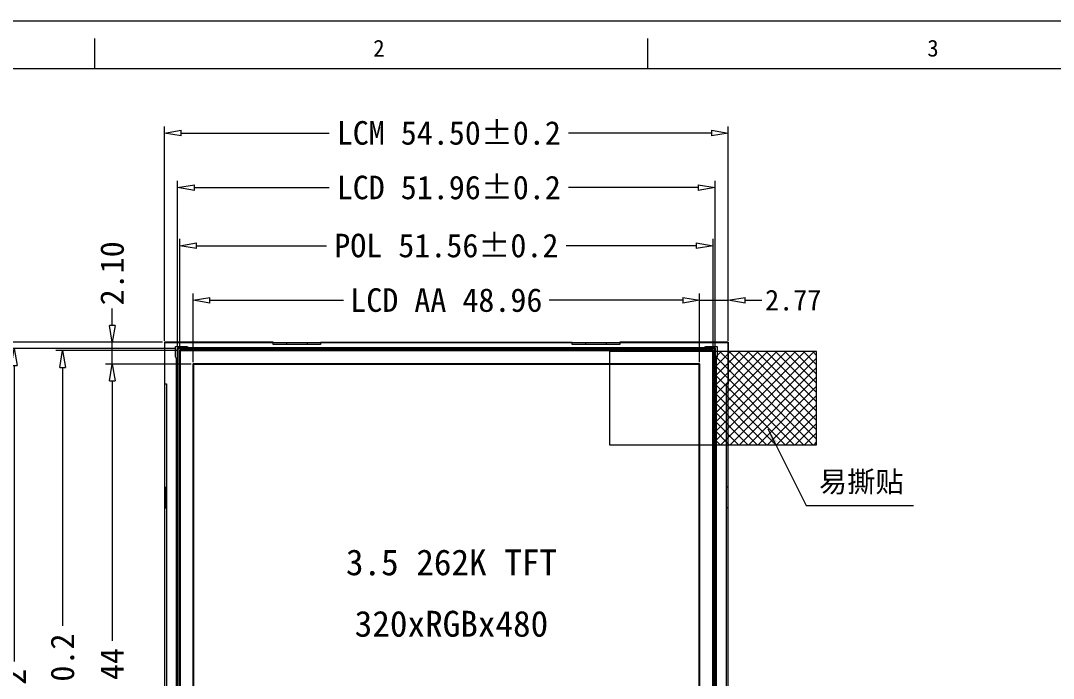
# Model space of a CAD drawing. Header units: millimetres. Extents: x 3591 to 3921, y -16490 to -16261.
# Drawn here: x 3641.6 to 3741.4, y -16324.6 to -16261.1 of the extents above; entities that cross this region are included whole.
import ezdxf

# ---------------------------------------------------------------- set-up
doc = ezdxf.new("R2010")
doc.units = ezdxf.units.MM
doc.header["$PDMODE"] = 35
doc.layers.get('0').update_dxf_attribs({"lineweight": 20})
doc.layers.add('DIM（标注）', color=3, linetype='Continuous', lineweight=9)
for name, color, linetype in [('HVGA_35_1_new_view_1_BL3', 7, 'Continuous'), ('LAYOUT.drawing', 7, 'Continuous'), ('OUTLINE.drawing', 202, 'Continuous')]:
    doc.layers.add(name, color=color, linetype=linetype)
doc.styles.add('ROMANS', font='ROMANS.shx')
doc.styles.add('宋', font='SimSun.ttf', dxfattribs={"height": 2})
doc.styles.add('宋体', font='SimSun.ttf')
doc.dimstyles.new('DIM', dxfattribs={"dimtxt": 2, "dimasz": 1.5, "dimexe": 0.5, "dimexo": 0.5, "dimgap": 0.5, "dimtad": 0, "dimzin": 9, "dimdsep": 46, "dimtxsty": 'ROMANS', "dimcen": 0, "dimclrd": 3, "dimclre": 3, "dimclrt": 2, "dimadec": 0, "dimazin": 0, "dimtp": 0.01, "dimtm": 0.01, "dimtfac": 0.8, "dimtmove": 0, "dimatfit": 3, "dimfxl": 1, "dimtolj": 1, "dimlwd": 18, "dimlwe": 18, "dimarcsym": 0})
doc.dimstyles.new('标准', dxfattribs={"dimscale": 0.65, "dimtxt": 2.5, "dimasz": 2.5, "dimexe": 1, "dimexo": 0.3, "dimgap": 0.5, "dimtad": 0, "dimzin": 1, "dimdsep": 46, "dimtxsty": '宋体', "dimblk": 'CLOSEDBLANK', "dimcen": 0, "dimclrd": 5, "dimclre": 5, "dimclrt": 7, "dimadec": 0, "dimazin": 0, "dimtfac": 1, "dimtmove": 0, "dimatfit": 3, "dimldrblk": 'CLOSEDBLANK', "dimfxl": 1, "dimlwd": 0, "dimlwe": 0, "dimarcsym": 0})

# ---------------------------------------------------------------- blocks, each defined once
blk = doc.blocks.new('zw$1101')
at = {"layer": 'LAYOUT.drawing', "color": 4}
for points in [[(-25.98, -42), (25.98, -42), (25.98, 38.22), (-25.98, 38.22), (-25.98, -42)], [(-25.98, -38.72), (25.98, -38.72), (25.98, 38.22), (-25.98, 38.22), (-25.98, -38.72)]]:
    blk.add_lwpolyline(points, close=True, dxfattribs=at)
at = {"layer": 'LAYOUT.drawing', "color": 6}
blk.add_lwpolyline([(-25.78, -38.32), (25.78, -38.32), (25.78, 38.02), (-25.78, 38.02)], close=True, dxfattribs=at)
at = {"layer": 'OUTLINE.drawing', "color": 4}
blk.add_lwpolyline([(-24.48, -36.72), (24.48, -36.72), (24.48, 36.72), (-24.48, 36.72), (-24.48, -36.72)], close=True, dxfattribs=at)
at = {"layer": 'LAYOUT.drawing', "color": 4, "style": '宋'}
for s, p in [('3.5 262K TFT', (-9.71113, 16.31288)), ('320xRGBx480', (-8.86141, 10.37994))]:
    blk.add_text(s, height=2.5, dxfattribs=at).set_placement(p)
blk = doc.blocks.new('_ClosedBlank')
at = {"color": 0, "linetype": 'ByBlock', "lineweight": -2}
for p, q in [((-1, 0.167), (0, 0)), ((-1, 0.167), (-1, -0.167)), ((0, 0), (-1, -0.167))]:
    blk.add_line(p, q, dxfattribs=at)
blk = doc.blocks.new('*D53')
at = {"color": 3, "lineweight": 0, "transparency": 16777216}
for p, q in [((3655.477, -16292.002), (3655.477, -16271.285)), ((3657.102, -16271.935), (3671.398, -16271.935)), ((3708.349, -16271.935), (3694.519, -16271.935)), ((3709.974, -16292.002), (3709.974, -16271.285))]:
    blk.add_line(p, q, dxfattribs=at)
at = {"layer": 'Defpoints', "color": 0, "transparency": 16777216}
for p in [(3709.974, -16271.935), (3655.477, -16292.197), (3709.974, -16292.197)]:
    blk.add_point(p, dxfattribs=at)
at = {"color": 3, "lineweight": 0, "transparency": 16777216, "xscale": 1.625, "yscale": 1.625, "zscale": 1.625, "rotation": 180}
blk.add_blockref('_ClosedBlank', (3655.477, -16271.935), dxfattribs=at)
at = {"color": 3, "lineweight": 0, "transparency": 16777216, "xscale": 1.625, "yscale": 1.625, "zscale": 1.625}
blk.add_blockref('_ClosedBlank', (3709.974, -16271.935), dxfattribs=at)
at = {"color": 7, "transparency": 16777216, "insert": (3682.959, -16271.935), "char_height": 2.275, "attachment_point": 5, "style": '宋体'}
blk.add_mtext('LCM 54.50%%P0.2', dxfattribs=at)
blk = doc.blocks.new('*D54')
at = {"color": 3, "lineweight": 0, "transparency": 16777216}
for p, q in [((3658.244, -16294.052), (3658.244, -16287.435)), ((3707.204, -16294.052), (3707.204, -16287.435)), ((3659.869, -16288.085), (3672.772, -16288.085)), ((3705.579, -16288.085), (3692.677, -16288.085))]:
    blk.add_line(p, q, dxfattribs=at)
at = {"layer": 'Defpoints', "color": 0, "transparency": 16777216}
for p in [(3707.204, -16288.085), (3658.244, -16294.247), (3707.204, -16294.247)]:
    blk.add_point(p, dxfattribs=at)
at = {"color": 3, "lineweight": 0, "transparency": 16777216, "xscale": 1.625, "yscale": 1.625, "zscale": 1.625, "rotation": 180}
blk.add_blockref('_ClosedBlank', (3658.244, -16288.085), dxfattribs=at)
at = {"color": 3, "lineweight": 0, "transparency": 16777216, "xscale": 1.625, "yscale": 1.625, "zscale": 1.625}
blk.add_blockref('_ClosedBlank', (3707.204, -16288.085), dxfattribs=at)
at = {"color": 7, "transparency": 16777216, "insert": (3682.724, -16288.085), "char_height": 2.275, "attachment_point": 5, "style": '宋体'}
blk.add_mtext('LCD AA 48.96', dxfattribs=at)
blk = doc.blocks.new('*D55')
at = {"color": 3, "lineweight": 0, "transparency": 16777216}
for p, q in [((3656.744, -16292.552), (3656.744, -16276.558)), ((3708.704, -16292.552), (3708.704, -16276.558)), ((3658.369, -16277.208), (3671.398, -16277.208)), ((3707.079, -16277.208), (3694.519, -16277.208))]:
    blk.add_line(p, q, dxfattribs=at)
at = {"layer": 'Defpoints', "color": 0, "transparency": 16777216}
for p in [(3708.704, -16277.208), (3656.744, -16292.747), (3708.704, -16292.747)]:
    blk.add_point(p, dxfattribs=at)
at = {"color": 3, "lineweight": 0, "transparency": 16777216, "xscale": 1.625, "yscale": 1.625, "zscale": 1.625, "rotation": 180}
blk.add_blockref('_ClosedBlank', (3656.744, -16277.208), dxfattribs=at)
at = {"color": 3, "lineweight": 0, "transparency": 16777216, "xscale": 1.625, "yscale": 1.625, "zscale": 1.625}
blk.add_blockref('_ClosedBlank', (3708.704, -16277.208), dxfattribs=at)
at = {"color": 7, "transparency": 16777216, "insert": (3682.959, -16277.208), "char_height": 2.275, "attachment_point": 5, "style": '宋体'}
blk.add_mtext('LCD 51.96%%P0.2', dxfattribs=at)
blk = doc.blocks.new('*D56')
at = {"color": 3, "lineweight": 0, "transparency": 16777216}
for p, q in [((3656.549, -16292.747), (3640.308, -16292.747)), ((3640.958, -16294.372), (3640.958, -16322.971)), ((3640.958, -16371.342), (3640.958, -16346.092)), ((3656.549, -16372.967), (3640.308, -16372.967))]:
    blk.add_line(p, q, dxfattribs=at)
at = {"layer": 'Defpoints', "color": 0, "transparency": 16777216}
for p in [(3656.744, -16292.747), (3640.958, -16372.967), (3656.744, -16372.967)]:
    blk.add_point(p, dxfattribs=at)
at = {"color": 3, "lineweight": 0, "transparency": 16777216, "xscale": 1.625, "yscale": 1.625, "zscale": 1.625}
for p, rotation in [((3640.958, -16292.747), 90), ((3640.958, -16372.967), 270)]:
    blk.add_blockref('_ClosedBlank', p, dxfattribs=dict(at, rotation=rotation))
at = {"color": 7, "transparency": 16777216, "insert": (3640.958, -16334.531), "char_height": 2.275, "attachment_point": 5, "rotation": 90, "style": '宋体'}
blk.add_mtext('LCD 80.22%%P0.2', dxfattribs=at)
blk = doc.blocks.new('*D57')
at = {"color": 3, "lineweight": 0, "transparency": 16777216}
for p, q in [((3658.049, -16294.247), (3649.774, -16294.247)), ((3650.424, -16295.872), (3650.424, -16320.989)), ((3650.424, -16366.062), (3650.424, -16340.945)), ((3658.049, -16367.687), (3649.774, -16367.687))]:
    blk.add_line(p, q, dxfattribs=at)
at = {"layer": 'Defpoints', "color": 0, "transparency": 16777216}
for p in [(3650.424, -16294.247), (3658.244, -16294.247), (3658.244, -16367.687)]:
    blk.add_point(p, dxfattribs=at)
at = {"color": 3, "lineweight": 0, "transparency": 16777216, "xscale": 1.625, "yscale": 1.625, "zscale": 1.625}
for p, rotation in [((3650.424, -16294.247), 90), ((3650.424, -16367.687), 270)]:
    blk.add_blockref('_ClosedBlank', p, dxfattribs=dict(at, rotation=rotation))
at = {"color": 7, "transparency": 16777216, "insert": (3650.424, -16330.967), "char_height": 2.275, "attachment_point": 5, "rotation": 90, "style": '宋体'}
blk.add_mtext('LCD AA 73.44', dxfattribs=at)
blk = doc.blocks.new('*D58')
at = {"color": 3, "lineweight": 0, "transparency": 16777216}
for p, q in [((3707.204, -16294.052), (3707.204, -16287.435)), ((3709.974, -16292.002), (3709.974, -16287.435)), ((3705.579, -16288.085), (3703.954, -16288.085)), ((3707.204, -16288.085), (3709.974, -16288.085)), ((3711.599, -16288.085), (3713.224, -16288.085))]:
    blk.add_line(p, q, dxfattribs=at)
at = {"layer": 'Defpoints', "color": 0, "transparency": 16777216}
for p in [(3709.974, -16288.085), (3709.974, -16292.197), (3707.204, -16294.247)]:
    blk.add_point(p, dxfattribs=at)
at = {"color": 3, "lineweight": 0, "transparency": 16777216, "xscale": 1.625, "yscale": 1.625, "zscale": 1.625}
blk.add_blockref('_ClosedBlank', (3707.204, -16288.085), dxfattribs=at)
at = {"color": 3, "lineweight": 0, "transparency": 16777216, "xscale": 1.625, "yscale": 1.625, "zscale": 1.625, "rotation": 180}
blk.add_blockref('_ClosedBlank', (3709.974, -16288.085), dxfattribs=at)
at = {"color": 7, "transparency": 16777216, "insert": (3716.253, -16288.085), "char_height": 1.43, "attachment_point": 5, "style": '宋体'}
blk.add_mtext('{\\H1.398601x;2.77}', dxfattribs=at)
blk = doc.blocks.new('*D59')
at = {"color": 3, "lineweight": 0, "transparency": 16777216}
for p, q in [((3650.424, -16290.522), (3650.424, -16288.897)), ((3655.278, -16292.147), (3649.774, -16292.147)), ((3650.424, -16294.247), (3650.424, -16292.147)), ((3658.049, -16294.247), (3649.774, -16294.247)), ((3650.424, -16295.872), (3650.424, -16297.497))]:
    blk.add_line(p, q, dxfattribs=at)
at = {"layer": 'Defpoints', "color": 0, "transparency": 16777216}
for p in [(3650.424, -16292.147), (3655.473, -16292.147), (3658.244, -16294.247)]:
    blk.add_point(p, dxfattribs=at)
at = {"color": 3, "lineweight": 0, "transparency": 16777216, "xscale": 1.625, "yscale": 1.625, "zscale": 1.625}
for p, rotation in [((3650.424, -16292.147), 270), ((3650.424, -16294.247), 90)]:
    blk.add_blockref('_ClosedBlank', p, dxfattribs=dict(at, rotation=rotation))
at = {"color": 7, "transparency": 16777216, "insert": (3650.424, -16285.483), "char_height": 2.275, "attachment_point": 5, "rotation": 90, "style": '宋体'}
blk.add_mtext('2.10', dxfattribs=at)
blk = doc.blocks.new('*D60')
at = {"color": 3, "lineweight": 0, "transparency": 16777216}
for p, q in [((3656.749, -16292.947), (3644.973, -16292.947)), ((3645.623, -16294.572), (3645.623, -16319.544)), ((3645.623, -16367.662), (3645.623, -16342.69)), ((3656.749, -16369.287), (3644.973, -16369.287))]:
    blk.add_line(p, q, dxfattribs=at)
at = {"layer": 'Defpoints', "color": 0, "transparency": 16777216}
for p in [(3645.623, -16292.947), (3656.944, -16292.947), (3656.944, -16369.287)]:
    blk.add_point(p, dxfattribs=at)
at = {"color": 3, "lineweight": 0, "transparency": 16777216, "xscale": 1.625, "yscale": 1.625, "zscale": 1.625}
for p, rotation in [((3645.623, -16292.947), 90), ((3645.623, -16369.287), 270)]:
    blk.add_blockref('_ClosedBlank', p, dxfattribs=dict(at, rotation=rotation))
at = {"color": 7, "transparency": 16777216, "insert": (3645.623, -16331.117), "char_height": 2.275, "attachment_point": 5, "rotation": 90, "style": '宋体'}
blk.add_mtext('POL 76.34±0.2', dxfattribs=at)
blk = doc.blocks.new('*D61')
at = {"color": 3, "lineweight": 0, "transparency": 16777216}
for p, q in [((3656.944, -16292.752), (3656.944, -16282.167)), ((3658.569, -16282.817), (3671.152, -16282.817)), ((3706.879, -16282.817), (3694.297, -16282.817)), ((3708.504, -16292.752), (3708.504, -16282.167))]:
    blk.add_line(p, q, dxfattribs=at)
at = {"layer": 'Defpoints', "color": 0, "transparency": 16777216}
for p in [(3708.504, -16282.817), (3656.944, -16292.947), (3708.504, -16292.947)]:
    blk.add_point(p, dxfattribs=at)
at = {"color": 3, "lineweight": 0, "transparency": 16777216, "xscale": 1.625, "yscale": 1.625, "zscale": 1.625, "rotation": 180}
blk.add_blockref('_ClosedBlank', (3656.944, -16282.817), dxfattribs=at)
at = {"color": 3, "lineweight": 0, "transparency": 16777216, "xscale": 1.625, "yscale": 1.625, "zscale": 1.625}
blk.add_blockref('_ClosedBlank', (3708.504, -16282.817), dxfattribs=at)
at = {"color": 7, "transparency": 16777216, "insert": (3682.724, -16282.817), "char_height": 2.275, "attachment_point": 5, "style": '宋体'}
blk.add_mtext('POL 51.56±0.2', dxfattribs=at)
blk = doc.blocks.new('*D62')
at = {"color": 3, "lineweight": 0, "transparency": 16777216}
for p, q in [((3655.282, -16292.147), (3635.437, -16292.147)), ((3636.087, -16293.772), (3636.087, -16321.279)), ((3636.087, -16373.572), (3636.087, -16346.064)), ((3655.282, -16375.197), (3635.437, -16375.197))]:
    blk.add_line(p, q, dxfattribs=at)
at = {"layer": 'Defpoints', "color": 0, "transparency": 16777216}
for p in [(3636.087, -16292.147), (3655.477, -16292.147), (3655.477, -16375.197)]:
    blk.add_point(p, dxfattribs=at)
at = {"color": 3, "lineweight": 0, "transparency": 16777216, "xscale": 1.625, "yscale": 1.625, "zscale": 1.625}
for p, rotation in [((3636.087, -16292.147), 90), ((3636.087, -16375.197), 270)]:
    blk.add_blockref('_ClosedBlank', p, dxfattribs=dict(at, rotation=rotation))
at = {"color": 7, "transparency": 16777216, "insert": (3636.087, -16333.672), "char_height": 2.275, "attachment_point": 5, "rotation": 90, "style": '宋体'}
blk.add_mtext('LCM 83.05%%P0.20', dxfattribs=at)

msp = doc.modelspace()

# ---------------------------------------------------------------- hatches: boundary and pattern name
at = {"layer": 'DIM（标注）', "lineweight": 0}
h = msp.add_hatch(dxfattribs=at)
h.set_pattern_fill('ANSI37', color=1, scale=0.2)
h.set_pattern_definition([(45, (3532.3093, -15570.19504), (-0.4490128, 0.4490128), []), (135, (3532.3093, -15570.19504), (-0.4490128, -0.4490128), [])])
h.paths.add_polyline_path([(3708.509, -16293.041), (3708.509, -16302.041), (3718.509, -16302.041), (3718.509, -16293.041)])

# ---------------------------------------------------------------- linework, layer by layer
at = {"color": 7, "linetype": 'Continuous'}
msp.add_line((3590.669, -16261.076), (3920.586, -16261.076), dxfattribs=at)
at = {"linetype": 'Continuous'}
for p, q in [((3648.746, -16265.706), (3648.746, -16262.812)), ((3702.192, -16265.706), (3702.192, -16262.812)), ((3595.299, -16265.706), (3915.955, -16265.706))]:
    msp.add_line(p, q, dxfattribs=at)
at = {"color": 4}
for p, q in [((3709.977, -16292.197), (3655.477, -16292.197)), ((3655.477, -16292.197), (3655.477, -16373.717)), ((3709.974, -16373.717), (3709.977, -16292.197))]:
    msp.add_line(p, q, dxfattribs=at)
for p, q in [((3669.27, -16292.197), (3667.27, -16292.197)), ((3667.27, -16292.197), (3667.27, -16292.347)), ((3669.27, -16292.197), (3669.27, -16292.347)), ((3670.57, -16292.147), (3694.879, -16292.147)), ((3670.57, -16292.147), (3670.57, -16292.347)), ((3698.179, -16292.197), (3696.179, -16292.197)), ((3696.179, -16292.197), (3696.179, -16292.347)), ((3698.179, -16292.197), (3698.179, -16292.347)), ((3699.479, -16292.147), (3699.479, -16292.347)), ((3709.974, -16292.147), (3709.974, -16296.147)), ((3709.774, -16296.147), (3709.974, -16296.147)), ((3709.774, -16296.147), (3709.774, -16373.717)), ((3655.527, -16306.147), (3655.527, -16308.147)), ((3655.527, -16306.147), (3655.677, -16306.147)), ((3709.924, -16306.147), (3709.774, -16306.147)), ((3709.924, -16306.147), (3709.924, -16308.147)), ((3655.527, -16308.147), (3655.677, -16308.147)), ((3709.924, -16308.147), (3709.774, -16308.147))]:
    msp.add_line(p, q)
at = {"layer": 'DIM（标注）', "color": 1, "lineweight": 0}
msp.add_lwpolyline([(3698.509, -16302.041), (3718.509, -16302.041), (3718.509, -16293.041), (3698.509, -16293.041)], close=True, dxfattribs=at)
at = {"layer": 'HVGA_35_1_new_view_1_BL3', "color": 7, "linetype": 'Continuous', "lineweight": 0}
for p, q in [((3665.97, -16292.147), (3655.477, -16292.147)), ((3655.477, -16292.147), (3655.477, -16296.147)), ((3656.544, -16293.547), (3656.544, -16292.547)), ((3656.544, -16292.547), (3657.644, -16292.547)), ((3657.644, -16292.547), (3657.844, -16292.647)), ((3657.844, -16292.647), (3707.604, -16292.647)), ((3665.97, -16292.347), (3665.97, -16292.147)), ((3670.57, -16292.347), (3665.97, -16292.347)), ((3694.879, -16292.347), (3694.879, -16292.147)), ((3699.479, -16292.347), (3694.879, -16292.347)), ((3709.974, -16292.147), (3699.479, -16292.147)), ((3707.604, -16292.647), (3707.804, -16292.547)), ((3707.804, -16292.547), (3708.904, -16292.547)), ((3708.904, -16292.547), (3708.904, -16293.547)), ((3656.644, -16293.747), (3656.544, -16293.547)), ((3656.644, -16371.919), (3656.644, -16293.747)), ((3708.904, -16293.547), (3708.804, -16293.747)), ((3708.804, -16293.747), (3708.804, -16371.919)), ((3655.477, -16296.147), (3655.677, -16296.147)), ((3655.677, -16296.147), (3655.677, -16373.717))]:
    msp.add_line(p, q, dxfattribs=at)

# ---------------------------------------------------------------- block references
msp.add_blockref('zw$1101', (3682.724, -16330.967))

# ---------------------------------------------------------------- texts
at = {"color": 4, "linetype": 'Continuous', "style": '宋体'}
for s, p in [('2', (3675.657, -16264.548)), ('3', (3729.211, -16264.543))]:
    msp.add_text(s, height=1.621, dxfattribs=at).set_placement(p)
at = {"insert": (3718.738, -16304.617), "char_height": 2, "width": 16.72368, "attachment_point": 1, "style": '宋体'}
msp.add_mtext('易撕贴', dxfattribs=at)

# ---------------------------------------------------------------- dimensions: what is measured, and where the dimension line sits
at = {"color": 30}
for base, p1, p2, text, picture, middle in [((3709.974, -16271.935), (3655.477, -16292.197), (3709.974, -16292.197), 'LCM <>%%P0.2', '*D53', (3682.959, -16271.935)), ((3708.704, -16277.208), (3656.744, -16292.747), (3708.704, -16292.747), 'LCD <>%%P0.2', '*D55', (3682.959, -16277.208))]:
    dim = msp.add_linear_dim(base=base, p1=p1, p2=p2, text=text, dimstyle='标准', override={"dimtxt": 3.5, "dimzin": 0, "dimblk": 'ClosedBlank', "dimclrd": 3, "dimclre": 3, "dimfxl": 0.5}, dxfattribs=at)
    dim.commit()
    dim.dimension.update_dxf_attribs({"geometry": picture, "text_midpoint": middle, "dimtype": 160})
for base, p1, p2, text, override, picture, middle in [((3708.504, -16282.817), (3656.944, -16292.947), (3708.504, -16292.947), 'POL <>±0.2', {"dimtxt": 3.5, "dimzin": 0, "dimblk": 'ClosedBlank', "dimclrd": 3, "dimclre": 3, "dimfxl": 0.5}, '*D61', (3682.724, -16282.817)), ((3707.204, -16288.085), (3658.244, -16294.247), (3707.204, -16294.247), 'LCD AA <>', {"dimtxt": 3.5, "dimzin": 0, "dimblk": 'ClosedBlank', "dimclrd": 3, "dimclre": 3, "dimfxl": 0.5}, '*D54', (3682.724, -16288.085)), ((3709.974, -16288.085), (3707.204, -16294.247), (3709.974, -16292.197), '{\\H1.398601x;<>}', {"dimtxt": 2.2, "dimzin": 0, "dimtxsty": '宋体', "dimblk": 'ClosedBlank', "dimclrd": 3, "dimclre": 3, "dimfxl": 0.5}, '*D58', (3716.253, -16288.085))]:
    dim = msp.add_linear_dim(base=base, p1=p1, p2=p2, text=text, dimstyle='标准', override=override, dxfattribs=at)
    dim.commit()
    dim.dimension.update_dxf_attribs({"geometry": picture, "text_midpoint": middle})
dim = msp.add_linear_dim(base=(3650.424, -16292.147), p1=(3658.244, -16294.247), p2=(3655.473, -16292.147), angle=90, dimstyle='标准', override={"dimtxt": 3.5, "dimzin": 0, "dimblk": 'ClosedBlank', "dimclrd": 3, "dimclre": 3, "dimfxl": 0.5}, dxfattribs=at)
dim.commit()
dim.dimension.update_dxf_attribs({"geometry": '*D59', "text_midpoint": (3650.424, -16285.483)})
for base, p1, p2, text, picture, middle in [((3636.087, -16292.147), (3655.477, -16375.197), (3655.477, -16292.147), 'LCM <>%%P0.20', '*D62', (3636.087, -16333.672)), ((3645.623, -16292.947), (3656.944, -16369.287), (3656.944, -16292.947), 'POL <>±0.2', '*D60', (3645.623, -16331.117)), ((3650.424, -16294.247), (3658.244, -16367.687), (3658.244, -16294.247), 'LCD AA <>', '*D57', (3650.424, -16330.967))]:
    dim = msp.add_linear_dim(base=base, p1=p1, p2=p2, angle=90, text=text, dimstyle='标准', override={"dimtxt": 3.5, "dimzin": 0, "dimblk": 'ClosedBlank', "dimclrd": 3, "dimclre": 3, "dimfxl": 0.5}, dxfattribs=at)
    dim.commit()
    dim.dimension.update_dxf_attribs({"geometry": picture, "text_midpoint": middle})
dim = msp.add_linear_dim(base=(3640.958, -16372.967), p1=(3656.744, -16292.747), p2=(3656.744, -16372.967), angle=90, text='LCD <>%%P0.2', dimstyle='标准', override={"dimtxt": 3.5, "dimzin": 0, "dimblk": 'ClosedBlank', "dimclrd": 3, "dimclre": 3, "dimfxl": 0.5}, dxfattribs=at)
dim.commit()
dim.dimension.update_dxf_attribs({"geometry": '*D56', "text_midpoint": (3640.958, -16334.531), "dimtype": 160})

# ---------------------------------------------------------------- leaders
msp.add_leader([(3713.79, -16300.516), (3717.506, -16307.909), (3727.877, -16307.909)], dimstyle='DIM', override={"dimgap": 0.5, "dimtad": 0, "dimfxl": 1.25})

doc.saveas('drawing.dxf')
